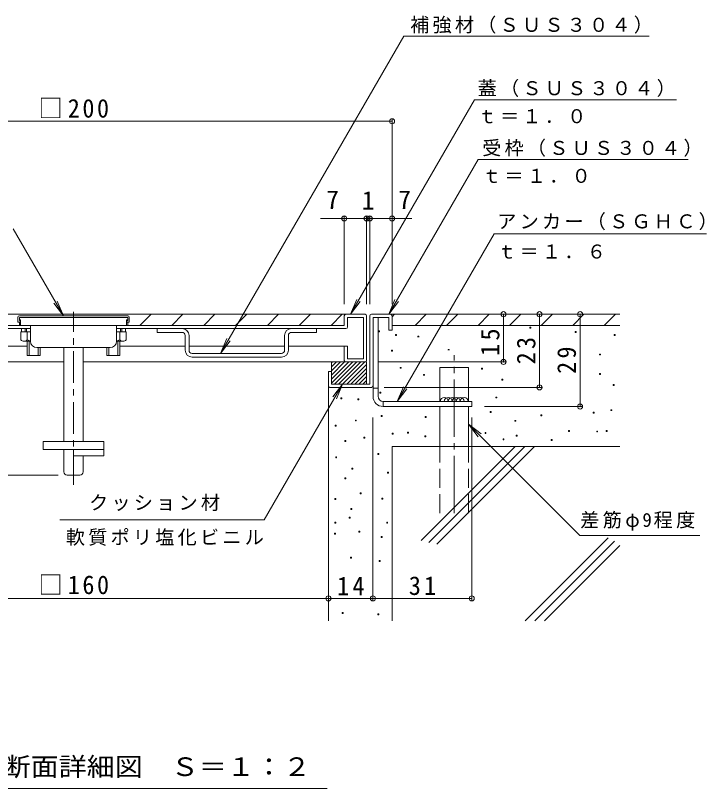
# Model space of a CAD drawing. Units: millimetres at full size. Extents: x -331 to 354, y -282 to 257.
# Drawn here: x 83.2 to 300.1, y 14.6 to 257.4 of the extents above; entities that cross this region are included whole.
import ezdxf
from ezdxf.enums import TextEntityAlignment as Align

# ---------------------------------------------------------------- set-up
doc = ezdxf.new("R2010")
doc.units = ezdxf.units.MM
doc.header["$LTSCALE"] = 2
doc.header["$PDMODE"] = 32
doc.header["$PDSIZE"] = 1.6
for name, pattern in [('CHAIN1', [8, 5, -1, 1, -1]), ('CHAIN2', [12, 9, -1, 1, -1]), ('DASHED3', [4, 3, -1])]:
    doc.linetypes.add(name, pattern=pattern)
for name, color, linetype, lineweight in [('D-1', 2, 'Continuous', 9), ('D-2', 3, 'Continuous', 9), ('D-4', 7, 'Continuous', 9), ('D-5', 7, 'Continuous', 9), ('D-6', 7, 'Continuous', 9), ('D-F', 7, 'Continuous', 9)]:
    doc.layers.add(name, color=color, linetype=linetype, lineweight=lineweight)
doc.styles.add('ＭＳ ゴシック', font='')
doc.styles.get('ＭＳ ゴシック').set_extended_font_data('MS Gothic')

msp = doc.modelspace()

# ---------------------------------------------------------------- linework, layer by layer
at = {"layer": 'D-1'}
for p, q in [((194.371, 163.097), (194.371, 141.597)), ((194.867, 163.597), (200.871, 163.597)), ((201.371, 163.097), (201.371, 158.597)), ((195.371, 162.597), (200.371, 162.597)), ((195.371, 141.097), (195.371, 162.597)), ((196.971, 137.809), (196.971, 162.597)), ((200.371, 162.597), (200.371, 158.597)), ((200.371, 158.597), (201.371, 158.597)), ((182.371, 141.945), (189.024, 148.597)), ((182.371, 148.309), (182.66, 148.597)), ((182.371, 145.763), (185.205, 148.597)), ((182.371, 144.491), (186.478, 148.597)), ((182.371, 143.218), (187.751, 148.597)), ((182.371, 148.597), (193.371, 148.597)), ((182.371, 145.597), (182.371, 148.597)), ((182.373, 147.038), (183.932, 148.597)), ((183.296, 141.597), (190.296, 148.597)), ((184.569, 141.597), (191.569, 148.597)), ((185.842, 141.597), (192.842, 148.597)), ((193.371, 141.597), (193.371, 148.597)), ((187.115, 141.597), (193.371, 147.854)), ((188.388, 141.597), (193.371, 146.581)), ((181.371, 141.097), (181.371, 145.597)), ((182.371, 145.597), (181.371, 145.597)), ((182.371, 145.597), (182.371, 141.597)), ((189.66, 141.597), (193.371, 145.308)), ((190.933, 141.597), (193.371, 144.035)), ((182.371, 141.597), (194.371, 141.597)), ((192.206, 141.597), (193.371, 142.763)), ((195.371, 141.091), (195.371, 137.809)), ((181.871, 140.597), (194.871, 140.597)), ((195.371, 140.409), (196.971, 140.409)), ((198.571, 136.209), (198.571, 134.609)), ((198.571, 136.209), (226.371, 136.209)), ((226.371, 134.609), (226.371, 136.209)), ((198.571, 134.609), (226.371, 134.609))]:
    msp.add_line(p, q, dxfattribs=at)
for centre, radius, start, end in [((194.871, 163.097), 0.5, 90, 180), ((200.871, 163.097), 0.5, 0, 90), ((181.871, 141.097), 0.5, 180, 270), ((194.871, 141.097), 0.5, 270, 0), ((198.571, 137.809), 3.2, 180, 270), ((198.571, 137.809), 1.6, 180, 270)]:
    msp.add_arc(centre, radius, start, end, dxfattribs=at)
at = {"layer": 'D-2'}
for p, q in [((192.871, 163.597), (9.871, 163.597)), ((118.371, 163.097), (84.372, 163.097)), ((122.231, 160.097), (125.731, 163.597)), ((132.231, 160.097), (135.731, 163.597)), ((142.231, 160.097), (145.731, 163.597)), ((152.231, 160.097), (155.731, 163.597)), ((162.231, 160.097), (165.731, 163.597)), ((172.231, 160.097), (175.731, 163.597)), ((182.231, 160.097), (185.731, 163.597)), ((186.371, 163.097), (186.371, 160.097)), ((193.371, 163.097), (193.371, 149.097)), ((83.872, 162.597), (83.872, 161.097)), ((84.672, 161.097), (83.872, 161.097)), ((84.372, 162.597), (84.372, 161.597)), ((84.372, 162.597), (118.371, 162.597)), ((84.372, 161.597), (84.672, 161.597)), ((84.372, 161.097), (84.372, 160.097)), ((84.672, 161.597), (84.672, 161.097)), ((118.371, 161.597), (118.071, 161.597)), ((118.071, 161.597), (118.071, 161.097)), ((118.871, 161.097), (118.071, 161.097)), ((118.371, 162.597), (118.371, 161.597)), ((118.371, 161.097), (118.371, 160.097)), ((118.871, 161.097), (118.871, 162.597)), ((192.371, 162.597), (187.371, 162.597)), ((187.371, 159.597), (187.371, 162.597)), ((192.371, 149.597), (192.371, 162.597)), ((87.872, 159.097), (15.871, 159.097)), ((186.371, 160.097), (16.371, 160.097)), ((84.83, 155.597), (84.83, 158.097)), ((87.872, 158.097), (84.83, 158.097)), ((85.071, 159.097), (85.071, 158.097)), ((86.169, 159.097), (86.169, 158.098)), ((86.669, 159.097), (86.669, 158.098)), ((86.85, 155.597), (86.85, 158.097)), ((87.872, 155.097), (87.872, 160.097)), ((114.871, 155.097), (114.871, 160.097)), ((186.871, 159.097), (114.871, 159.097)), ((114.871, 158.097), (117.913, 158.097)), ((115.892, 155.597), (115.892, 158.097)), ((116.074, 159.097), (116.074, 158.098)), ((116.574, 159.097), (116.574, 158.098)), ((117.671, 159.097), (117.671, 158.097)), ((117.913, 155.597), (117.913, 158.097)), ((127.621, 157.897), (127.621, 159.097)), ((135.421, 157.897), (127.621, 157.897)), ((169.821, 157.897), (177.621, 157.897)), ((177.621, 157.897), (177.621, 159.097)), ((136.421, 156.897), (136.421, 152.297)), ((137.621, 156.897), (137.621, 152.297)), ((167.621, 156.897), (167.621, 152.297)), ((168.821, 152.297), (168.821, 156.897)), ((86.871, 153.597), (66.321, 153.597)), ((87.935, 155.097), (85.84, 155.097)), ((86.871, 155.097), (86.871, 150.597)), ((87.471, 155.097), (87.471, 150.597)), ((89.872, 153.097), (112.871, 153.097)), ((90.271, 153.097), (90.271, 150.597)), ((90.871, 153.097), (90.871, 150.597)), ((98.371, 123.597), (98.371, 153.097)), ((104.371, 123.597), (104.371, 153.097)), ((111.871, 153.097), (111.871, 150.597)), ((112.472, 153.097), (112.472, 150.597)), ((114.808, 155.097), (116.903, 155.097)), ((115.271, 155.097), (115.271, 150.597)), ((115.872, 155.097), (115.872, 150.597)), ((136.421, 153.597), (115.872, 153.597)), ((167.621, 153.597), (137.621, 153.597)), ((186.371, 153.597), (168.821, 153.597)), ((86.871, 150.597), (90.871, 150.597)), ((115.872, 150.597), (111.871, 150.597)), ((138.621, 151.297), (166.621, 151.297)), ((98.371, 148.597), (15.871, 148.597)), ((186.868, 148.597), (104.371, 148.597)), ((166.621, 150.097), (138.621, 150.097)), ((186.871, 148.597), (192.842, 148.597)), ((110.871, 123.597), (91.872, 123.597)), ((91.872, 123.597), (91.872, 121.097)), ((110.871, 121.097), (91.872, 121.097)), ((98.371, 114.097), (98.371, 121.097)), ((101.371, 119.097), (101.371, 121.097)), ((104.371, 114.097), (104.371, 119.097)), ((103.372, 113.097), (99.371, 113.097))]:
    msp.add_line(p, q, dxfattribs=at)
at = {"layer": 'D-2', "linetype": 'CHAIN1'}
msp.add_line((101.371, 110.023), (101.371, 164.306), dxfattribs=at)
at = {"layer": 'D-2'}
for points in [[(84.372, 161.797), (84.772, 161.797), (84.772, 160.097)], [(118.371, 161.797), (117.971, 161.797), (117.971, 160.097)], [(186.371, 149.097), (186.371, 153.597), (187.371, 153.597)], [(192.371, 149.597), (187.371, 149.597), (187.371, 153.597)], [(110.871, 123.597), (110.871, 119.097), (101.371, 119.097)]]:
    msp.add_lwpolyline(points, dxfattribs=at)
for centre, radius, start, end in [((84.372, 162.597), 0.5, 90, 180), ((118.371, 162.597), 0.5, 0, 90), ((186.871, 163.097), 0.5, 90, 180), ((192.871, 163.097), 0.5, 0, 90), ((135.421, 156.897), 2.2, 0, 90), ((135.421, 156.897), 1, 0, 90), ((169.821, 156.897), 2.2, 90, 180), ((169.821, 156.897), 1, 90, 180), ((186.871, 159.597), 0.5, 270, 0), ((85.84, 156.368), 1.271, 217.34079, 322.65921), ((88.871, 159.431), 4.333, 242.20421, 257.18799), ((113.872, 159.431), 4.333, 282.81201, 297.79579), ((116.903, 156.368), 1.271, 217.34079, 322.65921), ((89.872, 155.097), 2, 180, 270), ((112.871, 155.097), 2, 270, 0), ((138.621, 152.297), 2.2, 180, 270), ((138.621, 152.297), 1, 180, 270), ((166.621, 152.297), 2.2, 270, 0), ((166.621, 152.297), 1, 270, 0), ((186.871, 149.097), 0.5, 180, 270), ((192.871, 149.097), 0.5, 270, 0), ((99.371, 114.097), 1, 180, 270), ((103.372, 114.097), 1, 270, 0)]:
    msp.add_arc(centre, radius, start, end, dxfattribs=at)
at = {"layer": 'D-4'}
for p, q in [((1.371, 224.182), (201.363, 224.182)), ((201.363, 166.714), (201.363, 224.782)), ((186.363, 166.714), (186.363, 194.255)), ((186.363, 194.255), (186.363, 166.714)), ((193.363, 166.714), (193.363, 194.255)), ((194.363, 166.714), (194.363, 194.255)), ((236.327, 163.597), (236.327, 148.597)), ((247.63, 163.597), (247.63, 140.597)), ((260.346, 163.597), (260.346, 134.609)), ((236.927, 148.597), (196.875, 148.597)), ((248.23, 140.597), (198.871, 140.597)), ((260.946, 134.609), (230.371, 134.609)), ((195.363, 131.139), (195.363, 73.727)), ((226.371, 131.139), (226.371, 73.727)), ((70.621, 113.097), (96.557, 113.097)), ((181.371, 74.327), (21.371, 74.327)), ((195.363, 74.327), (181.371, 74.327)), ((226.371, 74.327), (195.363, 74.327))]:
    msp.add_line(p, q, dxfattribs=at)
msp.add_lwpolyline([(178.856, 193.655), (193.363, 193.655), (194.363, 193.655), (201.363, 193.655), (207.572, 193.655)], dxfattribs=at)
for p in [(201.363, 224.182), (186.363, 193.655), (186.363, 193.655), (193.363, 193.655), (194.363, 193.655), (201.363, 193.655), (236.327, 163.597), (247.63, 163.597), (260.346, 163.597), (236.327, 148.597), (247.63, 140.597), (260.346, 134.609), (181.371, 74.327), (195.363, 74.327), (226.371, 74.327)]:
    msp.add_point(p, dxfattribs=at)
at = {"layer": 'D-5'}
for p, q in [((205.046, 250.884), (147.549, 151.297)), ((205.046, 250.884), (282.046, 250.884)), ((227.215, 230.936), (188.337, 163.597)), ((227.215, 230.936), (290.623, 230.936)), ((228.404, 212.199), (200.344, 163.597)), ((228.404, 212.199), (294.271, 212.199)), ((82.44, 190.399), (98.203, 163.097)), ((233.384, 188.864), (202.983, 136.209)), ((233.384, 188.864), (300.053, 188.864)), ((98.203, 163.097), (96.29, 167.717)), ((188.337, 163.597), (190.25, 168.217)), ((188.337, 163.597), (191.38, 167.564)), ((200.344, 163.597), (202.257, 168.217)), ((200.344, 163.597), (203.387, 167.564)), ((98.203, 163.097), (95.159, 167.064)), ((147.549, 151.297), (149.463, 155.917)), ((147.549, 151.297), (150.593, 155.264)), ((185.836, 141.597), (182.792, 137.631)), ((185.836, 141.597), (183.923, 136.978)), ((202.983, 136.209), (204.897, 140.829)), ((202.983, 136.209), (206.027, 140.176)), ((225.363, 129.035), (228.407, 125.068)), ((225.363, 129.035), (229.33, 125.991)), ((50.166, 14.624), (180.972, 14.624))]:
    msp.add_line(p, q, dxfattribs=at)
for points in [[(185.836, 141.597), (161.227, 98.973), (97.076, 98.973)], [(225.363, 129.035), (260.293, 94.106), (297.958, 94.106)]]:
    msp.add_lwpolyline(points, dxfattribs=at)
at = {"layer": 'D-6', "color": 6, "lineweight": 5}
for p, q in [((272.887, 163.597), (200.871, 163.597)), ((201.363, 162.8), (202.161, 163.597)), ((208.56, 160.097), (212.06, 163.597)), ((218.46, 160.097), (221.96, 163.597)), ((228.359, 160.097), (231.859, 163.597)), ((238.259, 160.097), (241.759, 163.597)), ((248.158, 160.097), (251.658, 163.597)), ((258.058, 160.097), (261.558, 163.597)), ((267.957, 160.097), (271.457, 163.597)), ((272.887, 160.097), (201.363, 160.097)), ((216.363, 146.865), (225.363, 146.865)), ((216.363, 136.209), (216.363, 146.865)), ((225.363, 136.209), (225.363, 146.865)), ((181.371, 141.097), (181.371, 67.309)), ((216.363, 122.009), (216.363, 134.609)), ((225.363, 122.009), (225.363, 134.609)), ((201.363, 122.009), (201.363, 67.309)), ((272.887, 122.009), (201.363, 122.009)), ((239.953, 122.009), (210.51, 92.566)), ((243.013, 122.009), (212.891, 91.887)), ((246.073, 122.009), (215.414, 91.351)), ((269.182, 93.405), (243.086, 67.309)), ((271.128, 92.292), (246.146, 67.309)), ((272.887, 90.99), (249.206, 67.309))]:
    msp.add_line(p, q, dxfattribs=at)
at = {"layer": 'D-6', "color": 6, "linetype": 'CHAIN2', "lineweight": 5}
msp.add_line((220.863, 101.066), (220.863, 150.742), dxfattribs=at)
at = {"layer": 'D-6', "color": 6, "linetype": 'DASHED3', "lineweight": 5}
for p, q in [((216.363, 101.066), (216.363, 122.009)), ((225.363, 101.066), (225.363, 122.009))]:
    msp.add_line(p, q, dxfattribs=at)
at = {"layer": 'D-6'}
for points in [[(197.151, 158.064), (197.151, 158.365), (197.451, 158.365), (197.451, 158.064)], [(244.612, 159.232), (244.612, 159.532), (244.912, 159.532), (244.912, 159.232)], [(258.83, 157.851), (258.83, 158.151), (259.13, 158.151), (259.13, 157.851)], [(202.465, 156.96), (202.465, 157.26), (202.765, 157.26), (202.765, 156.96)], [(271.062, 156.945), (271.062, 157.245), (271.362, 157.245), (271.362, 156.945)], [(201.223, 151.991), (201.223, 152.291), (201.523, 152.291), (201.523, 151.991)], [(266.466, 150.799), (266.466, 151.099), (266.766, 151.099), (266.766, 150.799)], [(203.915, 146.607), (203.915, 146.907), (204.215, 146.907), (204.215, 146.607)], [(229.466, 146.384), (229.466, 146.684), (229.766, 146.684), (229.766, 146.384)], [(266.466, 144.706), (266.466, 145.006), (266.766, 145.006), (266.766, 144.706)], [(235.824, 142.851), (235.824, 143.152), (236.124, 143.152), (236.124, 142.851)], [(270.793, 141.174), (270.793, 141.474), (271.093, 141.474), (271.093, 141.174)], [(197.494, 138.765), (197.494, 139.065), (197.794, 139.065), (197.794, 138.765)], [(185.314, 136.988), (185.314, 137.288), (185.614, 137.288), (185.614, 136.988)], [(190.638, 136.741), (190.638, 137.041), (190.938, 137.041), (190.938, 136.741)], [(233.97, 137.288), (233.97, 137.588), (234.27, 137.588), (234.27, 137.288)], [(269.998, 133.315), (269.998, 133.615), (270.298, 133.615), (270.298, 133.315)], [(197.908, 131.518), (197.908, 131.818), (198.208, 131.818), (198.208, 131.518)], [(211.749, 131.191), (211.749, 131.491), (212.049, 131.491), (212.049, 131.191)], [(232.168, 132.713), (232.168, 133.013), (232.468, 133.013), (232.468, 132.713)], [(248.099, 131.725), (248.099, 132.025), (248.399, 132.025), (248.399, 131.725)], [(264.435, 132.52), (264.435, 132.82), (264.735, 132.82), (264.735, 132.52)], [(183.519, 128.43), (183.519, 128.73), (183.819, 128.73), (183.819, 128.43)], [(189.833, 130.069), (189.833, 130.369), (190.132, 130.369), (190.132, 130.069)], [(239.886, 129.959), (239.886, 130.259), (240.186, 130.259), (240.186, 129.959)], [(206.227, 126.221), (206.227, 126.521), (206.527, 126.521), (206.527, 126.221)], [(230.526, 126.162), (230.526, 126.462), (230.826, 126.462), (230.826, 126.162)], [(256.753, 126.78), (256.753, 127.08), (257.053, 127.08), (257.053, 126.78)], [(265.583, 126.603), (265.583, 126.903), (265.883, 126.903), (265.883, 126.603)], [(268.585, 126.78), (268.585, 127.08), (268.885, 127.08), (268.885, 126.78)], [(186.52, 123.65), (186.52, 123.95), (186.819, 123.95), (186.819, 123.65)], [(192.524, 124.685), (192.524, 124.985), (192.824, 124.985), (192.824, 124.685)], [(201.428, 125.927), (201.428, 126.227), (201.728, 126.227), (201.728, 125.927)], [(211.611, 125.117), (211.611, 125.417), (211.911, 125.417), (211.911, 125.117)], [(236.182, 124.151), (236.182, 124.451), (236.482, 124.451), (236.482, 124.151)], [(240.328, 125.279), (240.328, 125.579), (240.628, 125.579), (240.628, 125.279)], [(251.298, 123.943), (251.298, 124.244), (251.598, 124.244), (251.598, 123.943)], [(196.873, 119.508), (196.873, 119.808), (197.173, 119.808), (197.173, 119.508)], [(183.657, 118.491), (183.657, 118.791), (183.957, 118.791), (183.957, 118.491)], [(188.705, 114.93), (188.705, 115.23), (189.005, 115.23), (189.005, 114.93)], [(186.556, 111.865), (186.556, 112.165), (186.856, 112.165), (186.856, 111.865)], [(199.887, 113.688), (199.887, 113.988), (200.187, 113.988), (200.187, 113.688)], [(191.388, 107.171), (191.388, 107.471), (191.688, 107.471), (191.688, 107.171)], [(183.381, 105.377), (183.381, 105.677), (183.681, 105.677), (183.681, 105.377)], [(198.152, 105.515), (198.152, 105.815), (198.452, 105.815), (198.452, 105.515)], [(188.453, 102.306), (188.453, 102.606), (188.753, 102.606), (188.753, 102.306)], [(187.921, 99.503), (187.921, 99.804), (188.221, 99.804), (188.221, 99.503)], [(183.389, 98.005), (183.389, 98.305), (183.689, 98.305), (183.689, 98.005)], [(199.67, 97.992), (199.67, 98.292), (199.97, 98.292), (199.97, 97.992)], [(183.268, 94.501), (183.268, 94.801), (183.568, 94.801), (183.568, 94.501)], [(190.946, 95.178), (190.946, 95.478), (191.246, 95.478), (191.246, 95.178)], [(197.983, 93.494), (197.983, 93.794), (198.283, 93.794), (198.283, 93.494)], [(188.286, 87.023), (188.286, 87.323), (188.586, 87.323), (188.586, 87.023)], [(197.332, 85.976), (197.332, 86.276), (197.632, 86.276), (197.632, 85.976)], [(185.723, 69.644), (185.723, 69.944), (186.023, 69.944), (186.023, 69.644)], [(196.863, 69.218), (196.863, 69.518), (197.162, 69.518), (197.162, 69.218)]]:
    msp.add_lwpolyline(points, close=True, dxfattribs=at)
for points in [[(209.413, 156.43), (209.413, 156.73), (209.713, 156.73), (209.713, 156.43)], [(218.95, 152.258), (218.95, 152.558), (219.25, 152.558), (219.25, 152.258)], [(211.202, 144.31), (211.202, 144.61), (211.502, 144.61), (211.502, 144.31)]]:
    msp.add_lwpolyline(points, dxfattribs=at)
at = {"layer": 'D-6', "color": 6, "lineweight": 5}
for centre in [(217.75, 136.209), (218.995, 136.209), (220.241, 136.209), (221.486, 136.209), (222.732, 136.209), (223.977, 136.209)]:
    msp.add_arc(centre, 1.245, 0, 180, dxfattribs=at)
at = {"layer": 'D-F'}
msp.add_line((181.371, 136.509), (181.371, 102.05), dxfattribs=at)

# ---------------------------------------------------------------- texts
at = {"layer": 'D-4', "color": 2, "style": 'ＭＳ ゴシック'}
for s, p in [('7', (180.695, 194.877)), ('1', (191.863, 194.655)), ('7', (203.318, 194.877))]:
    msp.add_text(s, height=5.865, dxfattribs=at).set_placement(p, align=Align.BOTTOM_LEFT)
at = {"layer": 'D-4', "color": 2, "char_height": 5.865, "attachment_point": 7, "style": 'ＭＳ ゴシック'}
for s, insert in [('\\T1.21;\\W0.95;□200', (90.367, 225.182)), ('\\T1.21;\\W0.95;□160', (90.371, 75.527)), ('\\T1.27;\\W0.95;14', (184.117, 75.327)), ('\\T1.27;\\W0.95;31', (206.617, 75.327))]:
    msp.add_mtext(s, dxfattribs=dict(at, insert=insert))
at = {"layer": 'D-4', "color": 2, "char_height": 5.865, "attachment_point": 7, "rotation": 90, "style": 'ＭＳ ゴシック'}
for s, insert in [('\\T1.27;\\W0.95;15', (235.127, 150.518)), ('\\T1.27;\\W0.95;23', (246.43, 147.847)), ('\\T1.27;\\W0.95;29', (259.146, 144.853))]:
    msp.add_mtext(s, dxfattribs=dict(at, insert=insert))
at = {"layer": 'D-5', "color": 2, "style": 'ＭＳ ゴシック', "width": 1.1}
msp.add_text('Ａ－Ａ断面詳細図\u3000Ｓ＝１：２', height=5.865, dxfattribs=at).set_placement((52.707, 16.787), align=Align.BOTTOM_LEFT)
at = {"layer": 'D-5', "char_height": 4.399, "attachment_point": 7, "style": 'ＭＳ ゴシック'}
for s, insert in [('\\T1.17;補強材（ＳＵＳ３０４）', (207.033, 251.713)), ('\\T1.17;蓋（ＳＵＳ３０４）', (228.228, 231.808)), ('\\T1.17;ｔ＝１．０', (228.228, 223.518)), ('\\T1.17;受枠（ＳＵＳ３０４）', (229.627, 213.052)), ('\\T1.17;ｔ＝１．０', (229.627, 204.782)), ('\\T1.17;アンカー（ＳＧＨＣ）', (234.378, 189.989)), ('\\T1.17;ｔ＝１．６', (234.378, 181.021)), ('\\T1.17;クッション材', (106.261, 101.753)), ('\\T1.18;差筋φ9程度', (260.381, 95.599)), ('\\T1.17;軟質ポリ塩化ビニル', (98.955, 90.856))]:
    msp.add_mtext(s, dxfattribs=dict(at, insert=insert))

doc.saveas('drawing.dxf')
